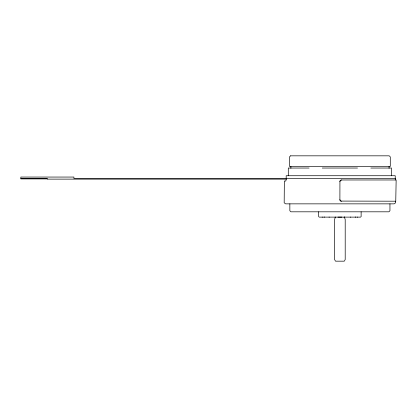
<?xml version="1.0" encoding="UTF-8"?>
<svg xmlns="http://www.w3.org/2000/svg" width="417" height="417" viewBox="0 0 417 417"><rect width="100%" height="100%" fill="white"/><g stroke="black" fill="none" stroke-linecap="round" stroke-linejoin="round"><path stroke-width="0.63" d="M339.897 181.567L340.366 180.441L341.492 179.977L396.15 179.977L395.754 201.202L340.877 201.083L340.157 200.483L339.897 199.613L339.933 181.244M344.697 216.965A0.532 0.511 90 0 0 344.494 217.387L345.203 219.514L345.203 259.577L344.286 261.172L335.513 261.172L334.59 259.577L334.59 219.514L335.289 217.293A0.532 0.511 90 0 0 335.221 217.111M344.458 217.601L344.166 217.46M395.227 179.977L395.618 178.382L286.5 178.382L285.781 181.035L284.358 181.035L284.175 202.798L285.635 203.856L394.159 203.856L395.618 202.798L395.227 201.202M344.619 217.033L344.64 217.387L344.061 217.387M324.045 217.121L324.515 217.012M350.468 217.121L350.754 217.085M357.338 217.121L357.624 217.085M341.492 179.977L340.611 180.243A1.574 1.574 0 0 0 340.022 180.952M337.947 217.121L341.846 217.121M309.08 168.035L288.293 168.035L288.293 175.729M322.273 168.035L357.505 168.035M370.843 168.035L391.5 168.035L391.5 175.729M20.85 178.648L47.382 178.648L47.382 179.128L286.187 179.128M47.382 178.914L20.85 178.914L20.85 177.058L73.918 177.058L73.918 178.44L286.187 178.382L286.187 175.729L395.222 175.729L395.222 178.382M329.039 217.085L329.331 217.121M322.169 217.085L322.461 217.121M355.279 217.012L355.753 217.121M335.289 217.601L335.174 217.033M389.947 203.856L389.947 210.757L388.889 211.815L290.904 211.815L289.851 210.757L289.851 203.856M389.077 166.446L389.077 168.301M361.127 211.815L361.127 216.595L360.596 217.121L319.203 217.121L318.671 216.595L318.671 211.815M290.884 166.446L290.884 168.301M286.187 178.648L286.187 178.914M341.492 201.202A1.59 1.59 0 0 1 340.606 200.937L340.163 200.494A1.59 1.59 0 0 1 339.897 199.613M290.571 155.828L289.507 156.891L289.507 166.446L390.286 166.446L390.286 156.891L389.228 155.828L290.571 155.828"/></g></svg>
